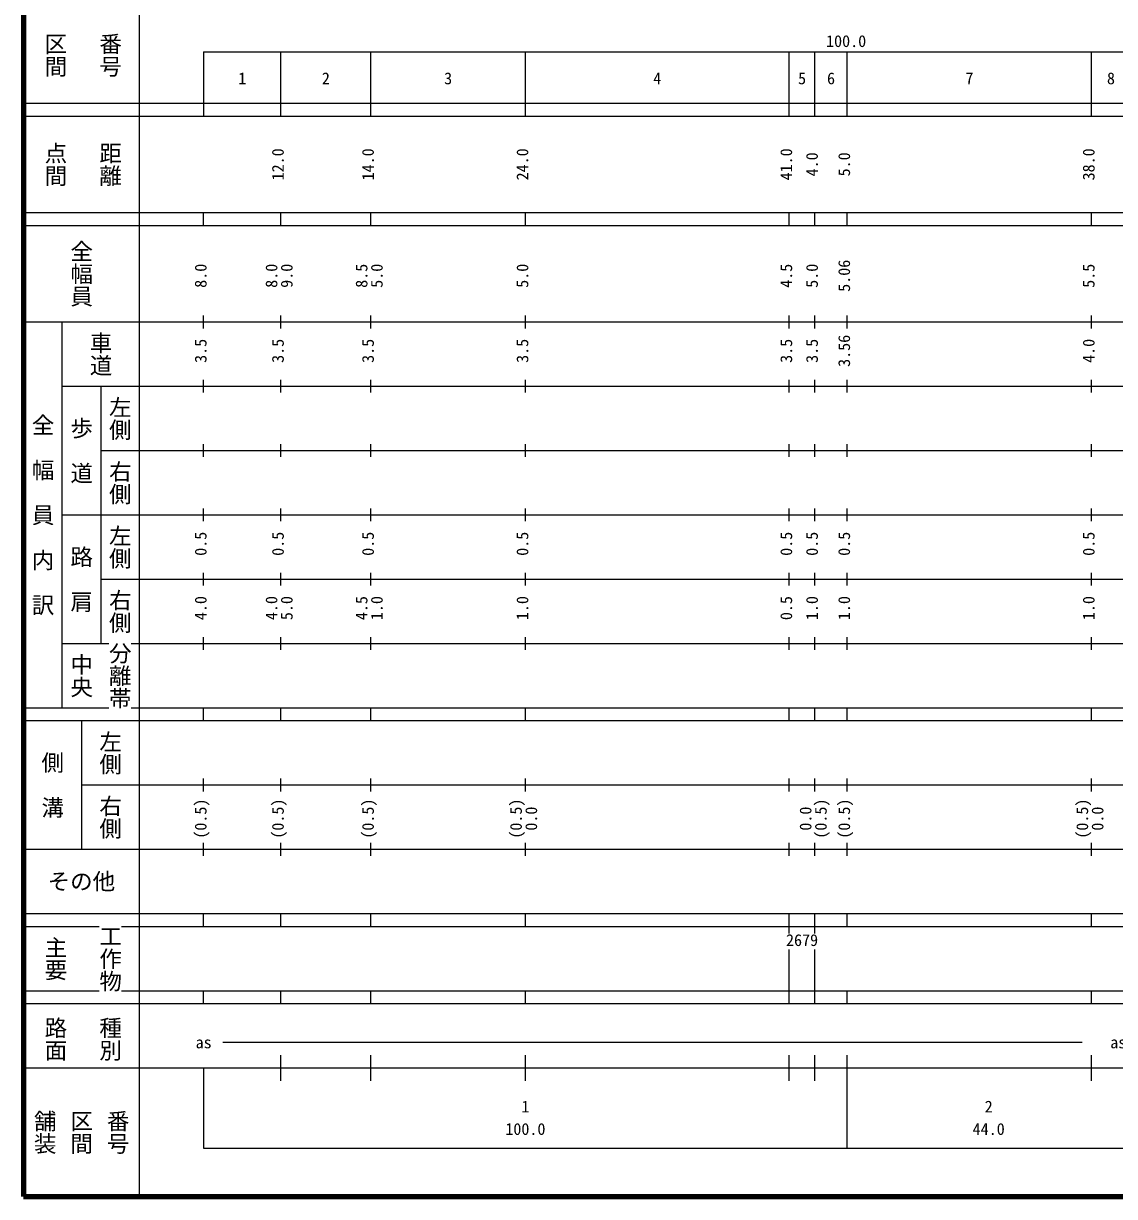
# Model space of a CAD drawing. Units: millimetres on the paper, enlarged 1000 times. Extents: x 40000 to 680000, y 20000 to 380000.
# Drawn here: x 40000 to 209553, y 20000 to 202409 of the extents above; entities that cross this region are included whole.
import ezdxf
from ezdxf.enums import TextEntityAlignment as Align

# ---------------------------------------------------------------- set-up
doc = ezdxf.new("R2010")
doc.units = ezdxf.units.MM
doc.header["$LTSCALE"] = 1000
doc.layers.add('M-TTL', color=2, linetype='Continuous', lineweight=140)
doc.layers.add('M-TTL-BAND', color=7, linetype='Continuous', lineweight=25)
doc.styles.add('@ＭＳ ゴシック', font='')
doc.styles.add('ＭＳ ゴシック', font='')
doc.styles.get('@ＭＳ ゴシック').set_extended_font_data('@MS Gothic')
doc.styles.get('ＭＳ ゴシック').set_extended_font_data('MS Gothic')

msp = doc.modelspace()

# ---------------------------------------------------------------- linework, layer by layer
at = {"layer": 'M-TTL'}
for p, q in [((40000, 380000), (40000, 20000)), ((40000, 20000), (680000, 20000))]:
    msp.add_line(p, q, dxfattribs=at)
at = {"layer": 'M-TTL-BAND'}
for p, q in [((58000, 370000), (58000, 20000)), ((68000, 198000), (579000, 198000)), ((68000, 198000), (68000, 188000)), ((80000, 188000), (80000, 198000)), ((94000, 188000), (94000, 198000)), ((118000, 188000), (118000, 198000)), ((159000, 188000), (159000, 198000)), ((163000, 188000), (163000, 198000)), ((168000, 188000), (168000, 198000)), ((206000, 188000), (206000, 198000)), ((40000, 190000), (579000, 190000)), ((40000, 188000), (579000, 188000)), ((40000, 173000), (579000, 173000)), ((68000, 171000), (68000, 173000)), ((80000, 171000), (80000, 173000)), ((94000, 171000), (94000, 173000)), ((118000, 171000), (118000, 173000)), ((159000, 171000), (159000, 173000)), ((163000, 171000), (163000, 173000)), ((168000, 171000), (168000, 173000)), ((206000, 171000), (206000, 173000)), ((40000, 171000), (579000, 171000)), ((68000, 155000), (68000, 157000)), ((80000, 155000), (80000, 157000)), ((94000, 155000), (94000, 157000)), ((118000, 155000), (118000, 157000)), ((159000, 155000), (159000, 157000)), ((163000, 155000), (163000, 157000)), ((168000, 155000), (168000, 157000)), ((206000, 155000), (206000, 157000)), ((40000, 156000), (579000, 156000)), ((46000, 96000), (46000, 156000)), ((46000, 146000), (579000, 146000)), ((52000, 146000), (52000, 106000)), ((68000, 145000), (68000, 147000)), ((80000, 145000), (80000, 147000)), ((94000, 145000), (94000, 147000)), ((118000, 145000), (118000, 147000)), ((159000, 145000), (159000, 147000)), ((163000, 145000), (163000, 147000)), ((168000, 145000), (168000, 147000)), ((206000, 145000), (206000, 147000)), ((68000, 135000), (68000, 137000)), ((80000, 135000), (80000, 137000)), ((94000, 135000), (94000, 137000)), ((118000, 135000), (118000, 137000)), ((159000, 135000), (159000, 137000)), ((163000, 135000), (163000, 137000)), ((168000, 135000), (168000, 137000)), ((206000, 135000), (206000, 137000)), ((52000, 136000), (579000, 136000)), ((46000, 126000), (579000, 126000)), ((68000, 125000), (68000, 127000)), ((80000, 125000), (80000, 127000)), ((94000, 125000), (94000, 127000)), ((118000, 125000), (118000, 127000)), ((159000, 125000), (159000, 127000)), ((163000, 125000), (163000, 127000)), ((168000, 125000), (168000, 127000)), ((206000, 125000), (206000, 127000)), ((68000, 115000), (68000, 117000)), ((80000, 115000), (80000, 117000)), ((94000, 115000), (94000, 117000)), ((118000, 115000), (118000, 117000)), ((159000, 115000), (159000, 117000)), ((163000, 115000), (163000, 117000)), ((168000, 115000), (168000, 117000)), ((206000, 115000), (206000, 117000)), ((52000, 116000), (579000, 116000)), ((46000, 106000), (53250, 106000)), ((56750, 106000), (579000, 106000)), ((68000, 105000), (68000, 107000)), ((80000, 105000), (80000, 107000)), ((94000, 105000), (94000, 107000)), ((118000, 105000), (118000, 107000)), ((159000, 105000), (159000, 107000)), ((163000, 105000), (163000, 107000)), ((168000, 105000), (168000, 107000)), ((206000, 105000), (206000, 107000)), ((40000, 96000), (53250, 96000)), ((56750, 96000), (579000, 96000)), ((68000, 94000), (68000, 96000)), ((80000, 94000), (80000, 96000)), ((94000, 94000), (94000, 96000)), ((118000, 94000), (118000, 96000)), ((159000, 94000), (159000, 96000)), ((163000, 94000), (163000, 96000)), ((168000, 94000), (168000, 96000)), ((206000, 94000), (206000, 96000)), ((40000, 94000), (579000, 94000)), ((49000, 94000), (49000, 74000)), ((49000, 84000), (579000, 84000)), ((68000, 83000), (68000, 85000)), ((80000, 83000), (80000, 85000)), ((94000, 83000), (94000, 85000)), ((118000, 83000), (118000, 85000)), ((159000, 83000), (159000, 85000)), ((163000, 83000), (163000, 85000)), ((168000, 83000), (168000, 85000)), ((206000, 83000), (206000, 85000)), ((68000, 73000), (68000, 75000)), ((80000, 73000), (80000, 75000)), ((94000, 73000), (94000, 75000)), ((118000, 73000), (118000, 75000)), ((159000, 73000), (159000, 75000)), ((163000, 73000), (163000, 75000)), ((168000, 73000), (168000, 75000)), ((206000, 73000), (206000, 75000)), ((40000, 74000), (579000, 74000)), ((40000, 64000), (579000, 64000)), ((68000, 62000), (68000, 64000)), ((80000, 62000), (80000, 64000)), ((94000, 62000), (94000, 64000)), ((118000, 62000), (118000, 64000)), ((159000, 62000), (159000, 64000)), ((163000, 62000), (163000, 64000)), ((168000, 62000), (168000, 64000)), ((206000, 62000), (206000, 64000)), ((40000, 62000), (51750, 62000)), ((55250, 62000), (579000, 62000)), ((159000, 60905), (159000, 62000)), ((163000, 60905), (163000, 62000)), ((159000, 52000), (159000, 58405)), ((163000, 52000), (163000, 58405)), ((40000, 52000), (51750, 52000)), ((55250, 52000), (579000, 52000)), ((68000, 50000), (68000, 52000)), ((80000, 50000), (80000, 52000)), ((94000, 50000), (94000, 52000)), ((118000, 50000), (118000, 52000)), ((159000, 50000), (159000, 52000)), ((163000, 50000), (163000, 52000)), ((168000, 50000), (168000, 52000)), ((206000, 50000), (206000, 52000)), ((40000, 50000), (579000, 50000)), ((71000, 44000), (204500, 44000)), ((80000, 38000), (80000, 42000)), ((94000, 38000), (94000, 42000)), ((118000, 38000), (118000, 42000)), ((159000, 38000), (159000, 42000)), ((163000, 38000), (163000, 42000)), ((168000, 27500), (168000, 42000)), ((206000, 38000), (206000, 42000)), ((40000, 40000), (579000, 40000)), ((68000, 40000), (68000, 27500)), ((68000, 27500), (579000, 27500))]:
    msp.add_line(p, q, dxfattribs=at)

# ---------------------------------------------------------------- texts
at = {"layer": 'M-TTL-BAND', "style": '@ＭＳ ゴシック'}
for s, p in [('番号', (53500, 197500)), ('区間', (45000, 197500)), ('点間', (45000, 180500)), ('距離', (53500, 180500)), ('全幅員', (49000, 163500)), ('車道', (52000, 151000)), ('左側', (55000, 141000)), ('全\u3000幅\u3000員\u3000内\u3000訳', (43000, 126000)), ('歩\u3000道', (49000, 136000)), ('右側', (55000, 131000)), ('左側', (55000, 121000)), ('路\u3000肩', (49000, 116000)), ('右側', (55000, 111000)), ('分離帯', (55000, 101000)), ('中央', (49000, 101000)), ('左側', (53500, 89000)), ('側\u3000溝', (44500, 84000)), ('右側', (53500, 79000)), ('主要', (45000, 57000)), ('工作物', (53500, 57000)), ('路面', (45000, 44500)), ('種別', (53500, 44500)), ('舗装', (43333, 30000)), ('区間', (49000, 30000)), ('番号', (54667, 30000))]:
    msp.add_text(s, height=2566, rotation=270, dxfattribs=at).set_placement(p, align=Align.MIDDLE_CENTER)
at = {"layer": 'M-TTL-BAND', "style": 'ＭＳ ゴシック'}
for s, p in [('100.0', (167844, 198195)), ('1', (74000, 192405)), ('2', (87000, 192405)), ('3', (106000, 192405)), ('4', (138500, 192405)), ('5', (161000, 192405)), ('6', (165500, 192405)), ('7', (187000, 192405)), ('8', (209000, 192405)), ('as', (68000, 42500)), ('as/AS', (212000, 42500)), ('1', (118000, 32523)), ('2', (190000, 32523)), ('100.0', (118000, 29033)), ('44.0', (190000, 29033))]:
    msp.add_text(s, height=1833, dxfattribs=at).set_placement(p, align=Align.BOTTOM_CENTER)
for s, p in [('12.0', (81000, 180500)), ('14.0', (95000, 180500)), ('24.0', (119000, 180500)), ('41.0', (160000, 180500)), ('38.0', (207000, 180500)), ('4.0', (164000, 180500)), ('5.0', (169000, 180500)), ('8.0', (69000, 163174)), ('8.0', (80000, 163174)), ('9.0', (82370, 163174)), ('8.5', (94000, 163174)), ('5.0', (96370, 163174)), ('5.0', (119000, 163174)), ('4.5', (160000, 163174)), ('5.0', (164000, 163174)), ('5.06', (169000, 163174)), ('5.5', (207000, 163174)), ('3.56', (169000, 151500)), ('4.0', (207000, 151500)), ('3.5', (69000, 151500)), ('3.5', (81000, 151500)), ('3.5', (95000, 151500)), ('3.5', (119000, 151500)), ('3.5', (160000, 151500)), ('3.5', (164000, 151500)), ('0.5', (69000, 121500)), ('0.5', (81000, 121500)), ('0.5', (95000, 121500)), ('0.5', (119000, 121500)), ('0.5', (160000, 121500)), ('0.5', (164000, 121500)), ('0.5', (169000, 121500)), ('0.5', (207000, 121500)), ('4.0', (69000, 111500)), ('4.0', (80000, 111500)), ('5.0', (82370, 111500)), ('4.5', (94000, 111500)), ('1.0', (96370, 111500)), ('1.0', (119000, 111500)), ('0.5', (160000, 111500)), ('1.0', (164000, 111500)), ('1.0', (169000, 111500)), ('1.0', (207000, 111500)), ('(0.5)', (69000, 78764)), ('(0.5)', (81000, 78764)), ('(0.5)', (95000, 78764)), ('(0.5)', (118000, 78764)), ('0.0', (120370, 78764)), ('0.0', (163000, 78764)), ('(0.5)', (165370, 78764)), ('(0.5)', (169000, 78764)), ('(0.5)', (206000, 78764)), ('0.0', (208370, 78764))]:
    msp.add_text(s, height=1833, rotation=90, dxfattribs=at).set_placement(p, align=Align.BOTTOM_CENTER)
msp.add_text('その他', height=2566, dxfattribs=at).set_placement((49000, 69000), align=Align.MIDDLE_CENTER)
msp.add_text('2679', height=1833, dxfattribs=at).set_placement((158500, 58405), align=Align.BOTTOM_LEFT)

doc.saveas('drawing.dxf')
